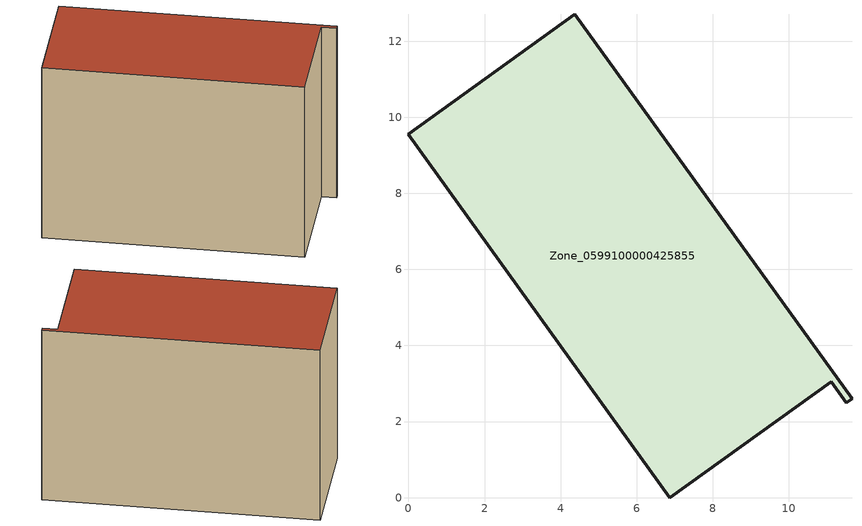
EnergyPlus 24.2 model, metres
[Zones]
Zone_0599100000425855
 floor ground (C_G): 0,9.55 4.36,12.7 11.66,2.6 11.51,2.5 11.11,3.05 6.87,0 z0
 wall outside (C_F): 4.36,12.7 0,9.55 6.87,0 11.11,3.05 11.51,2.5 11.66,2.6 4.36,12.7 z0:8.76
 roof outside (C_R): 11.66,2.6 4.36,12.7 0,9.55 6.87,0 11.11,3.05 11.51,2.5 z8.76
[BUILDING]
Pand.0599100000425855: North Axis=0; Terrain=City; Loads Convergence Tolerance Value=0.04; Temperature Convergence Tolerance Value=0.4; Solar Distribution=FullExterior; Maximum Number of Warmup Days=25; Minimum Number of Warmup Days=1
[Site:Location]
Rotterdam.The.Hague.AP_ZH_NLD Design_Conditions: Latitude=51.96; Longitude=4.45; Time Zone=1; Elevation=-4.5
[SITE:GROUNDTEMPERATURE:BUILDINGSURFACE]
18, 18, 18, 18, 18, 18, 18, 18, 18, 18, 18, 18
[MATERIAL] Thermal Absorptance=0.9; Solar Absorptance=0.7; Visible Absorptance=0.7
Name | Roughness | Thickness | Conductivity | Density | Specific Heat
G.TI.2006-2014 | MediumSmooth | 0.15 | 0.06 | 540 | 1210
F.TI.2006-2014 | Rough | 0.3 | 0.12 | 1920 | 840
R.TI.2006-2014 | MediumRough | 0.2 | 0.08 | 1500 | 1000
[CONSTRUCTION]
C_G: G.TI.2006-2014
C_F: F.TI.2006-2014
C_R: R.TI.2006-2014
[ZONE]
Zone_0599100000425855: Type=1; Multiplier=1; Ceiling Height=Autocalculate; Volume=Autocalculate; Floor Area=autocalculate; Part of Total Floor Area=Yes
[ZONEINFILTRATION:DESIGNFLOWRATE]
Infil_Zone_0599100000425855: Zone or ZoneList or Space or SpaceList=Zone_0599100000425855; Schedule=AlwaysOn; Design Flow Rate Calculation Method=Flow/Area; Flow Rate per Floor Area=0.0015; Constant Term Coefficient=1; Temperature Term Coefficient=0; Velocity Term Coefficient=0; Velocity Squared Term Coefficient=0
[HVACTEMPLATE:ZONE:IDEALLOADSAIRSYSTEM]
Zone_0599100000425855: Maximum Heating Supply Air Temperature=50; Minimum Cooling Supply Air Temperature=13; Maximum Heating Supply Air Humidity Ratio=0.0156; Minimum Cooling Supply Air Humidity Ratio=0.0077; Heating Limit=NoLimit; Cooling Limit=NoLimit; Dehumidification Control Type=ConstantSensibleHeatRatio; Cooling Sensible Heat Ratio=0.7; Dehumidification Setpoint=60; Humidification Control Type=None; Humidification Setpoint=30; Outdoor Air Method=None; Outdoor Air Flow Rate per Person=0.00944; Outdoor Air Flow Rate per Zone Floor Area=0; Outdoor Air Flow Rate per Zone=0; Demand Controlled Ventilation Type=None; Outdoor Air Economizer Type=NoEconomizer; Heat Recovery Type=None; Sensible Heat Recovery Effectiveness=0.7; Latent Heat Recovery Effectiveness=0.65
[ZONECONTROL:THERMOSTAT]
ThermostatControl_Zone_0599100000425855: Zone or ZoneList=Zone_0599100000425855; Control Type Schedule=DualSetpointControlType; Control 1=Thermostat_Zone_0599100000425855; Temperature Difference Between Cutout And Setpoint=0
[THERMOSTATSETPOINT:DUALSETPOINT]
Thermostat_Zone_0599100000425855: Heating Setpoint Temperature Schedule=HeatingSetpoint_Zone_0599100000425855; Cooling Setpoint Temperature Schedule=CoolingSetpoint_Zone_0599100000425855
[SCHEDULE:COMPACT]
HeatingSetpoint_Zone_0599100000425855: Through: 12/31, For: AllDays, Until: 24:00, 21
CoolingSetpoint_Zone_0599100000425855: Through: 12/31, For: AllDays, Until: 24:00, 24
DualSetpointControlType: Through: 12/31, For: AllDays, Until: 24:00, 4
AlwaysOn: Through: 12/31, For: AllDays, Until: 24:00, 1
